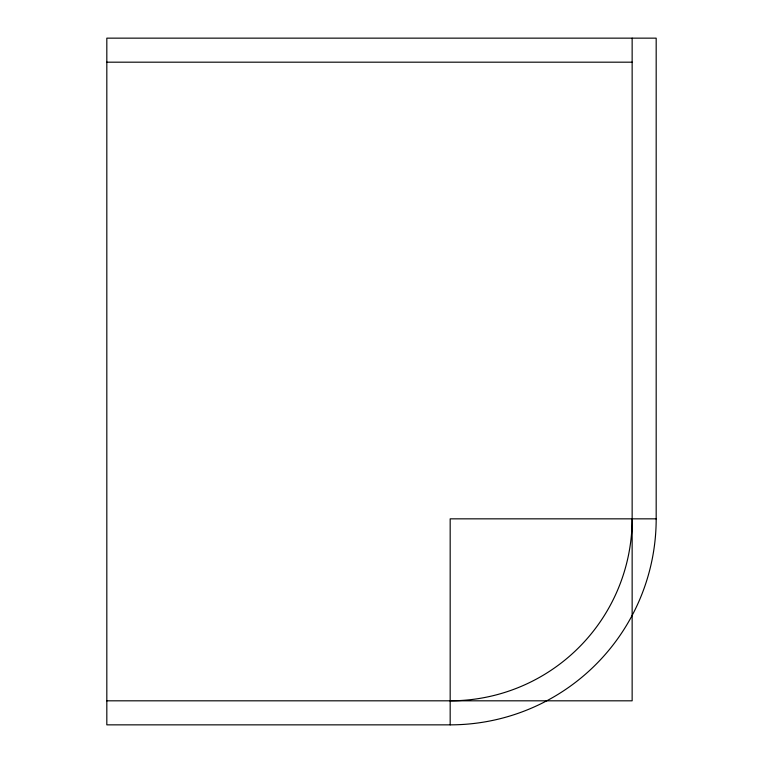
<?xml version="1.0" encoding="UTF-8"?>
<svg xmlns="http://www.w3.org/2000/svg" width="763" height="763" viewBox="0 0 763 763"><rect width="100%" height="100%" fill="white"/><g stroke="black" fill="none" stroke-linecap="round" stroke-linejoin="round"><path stroke-width="1.14" d="M106.82 62.184L632.145 62.184M656.18 518.84L450.17 518.84L450.17 724.85L106.82 724.85L106.82 38.15L656.18 38.15L656.18 518.84A206.01 206.01 0 0 1 450.17 724.85M106.82 700.815L632.145 700.815L632.145 38.15M632.145 518.84A181.976 181.976 0 0 1 450.17 700.815"/></g></svg>
